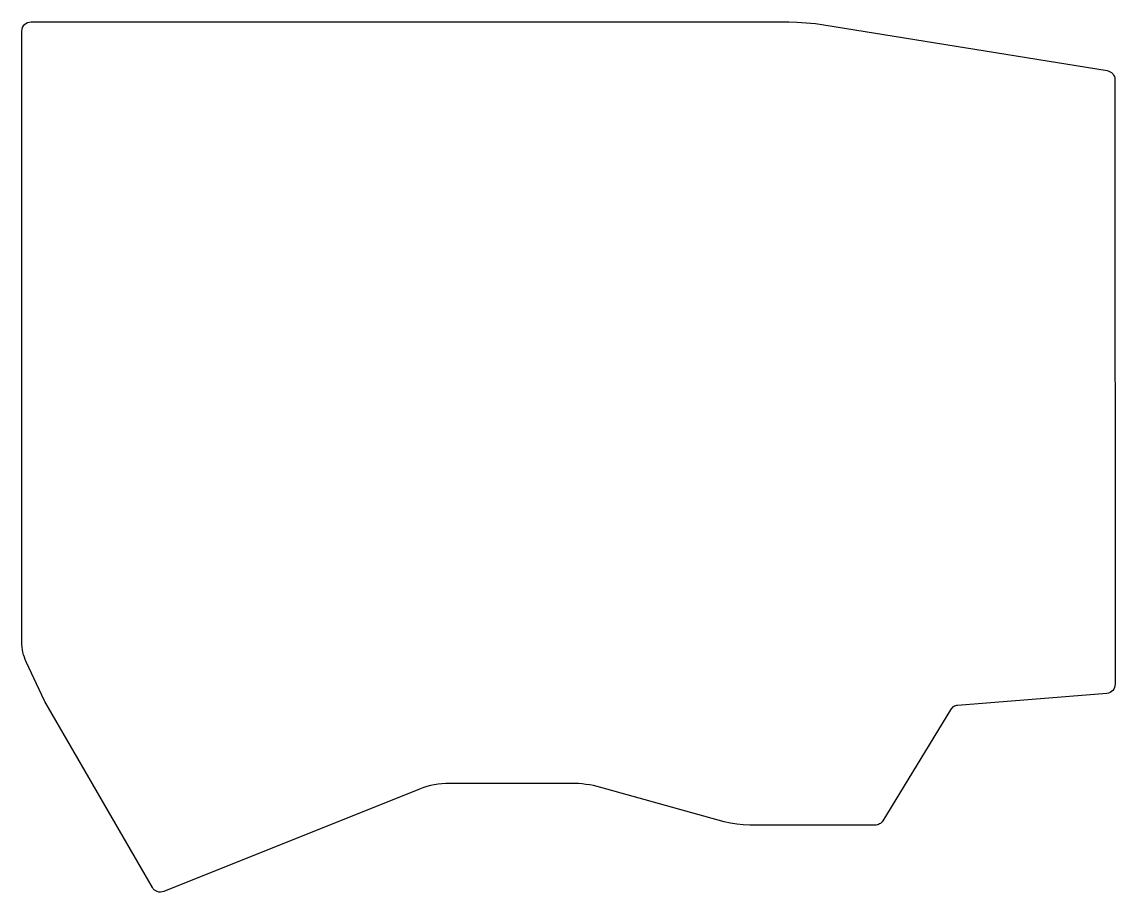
# Model space of a CAD drawing. Extents: x 3 to 140, y 185 to 295.
import ezdxf

# ---------------------------------------------------------------- set-up
doc = ezdxf.new("R2010")
doc.units = 0
doc.layers.add('Layer_1', color=7, linetype='CONTINUOUS')

msp = doc.modelspace()

# ---------------------------------------------------------------- linework, layer by layer
at = {"layer": 'Layer_1', "color": 7}
msp.add_lwpolyline([(139.35395, 210.34229), (120.64086, 208.83675), (120.50476, 208.81754), (120.37329, 208.78274), (120.24766, 208.73304), (120.12906, 208.66924), (120.01872, 208.59204), (119.91784, 208.50214), (119.82764, 208.400379), (119.74934, 208.287449), (111.26401, 194.35107), (111.17821, 194.22873), (111.07861, 194.11983), (110.96681, 194.02523), (110.84439, 193.94583), (110.71292, 193.88253), (110.57399, 193.83623), (110.42918, 193.80783), (110.28006, 193.79783), (94.556349, 193.79783), (93.746499, 193.82533), (92.94129, 193.90743), (92.143479, 194.04383), (91.35583, 194.23413), (75.864688, 198.53735), (75.405368, 198.65659), (74.94267, 198.760118), (74.476998, 198.847818), (74.008757, 198.919718), (73.538349, 198.975718), (73.066182, 199.015818), (72.592657, 199.039918), (72.118177, 199.047918), (56.899587, 199.047918), (56.411881, 199.036328), (55.926108, 199.001528), (55.443085, 198.943728), (54.96362, 198.863128), (54.488527, 198.759809), (54.018619, 198.633949), (53.554709, 198.485729), (53.097607, 198.315279), (21.018681, 185.47435), (20.816455, 185.41405), (20.611787, 185.39185), (20.409327, 185.40615), (20.213725, 185.45525), (20.029628, 185.53755), (19.861686, 185.65151), (19.714549, 185.7955), (19.592865, 185.9679), (6.118414, 209.310422), (6.073264, 209.396922), (3.771958, 214.3004), (3.643579, 214.594717), (3.531806, 214.894961), (3.436796, 215.200423), (3.358706, 215.510401), (3.297696, 215.824186), (3.253916, 216.141072), (3.227536, 216.460358), (3.218736, 216.781335), (3.217336, 293.486395), (3.240736, 293.718569), (3.307856, 293.934816), (3.414069, 294.130503), (3.554738, 294.300999), (3.725231, 294.44167), (3.920915, 294.547885), (4.13716, 294.615015), (4.369332, 294.638425), (99.454286, 294.638345), (100.48786, 294.610505), (101.66001, 294.534575), (102.82921, 294.42196), (103.8539, 294.284054), (139.41892, 288.518684), (139.62059, 288.467054), (139.80535, 288.382364), (139.9701, 288.26823), (140.1118, 288.128248), (140.22736, 287.966023), (140.31376, 287.785158), (140.36786, 287.589259), (140.38666, 287.381928), (140.41366, 211.490475), (140.39276, 211.270664), (140.33236, 211.064395), (140.23636, 210.875795), (140.10845, 210.708975), (139.95247, 210.568045), (139.77221, 210.457126), (139.57148, 210.380326), (139.35407, 210.341726), (139.35409, 210.341716)], dxfattribs=at)

doc.saveas('drawing.dxf')
